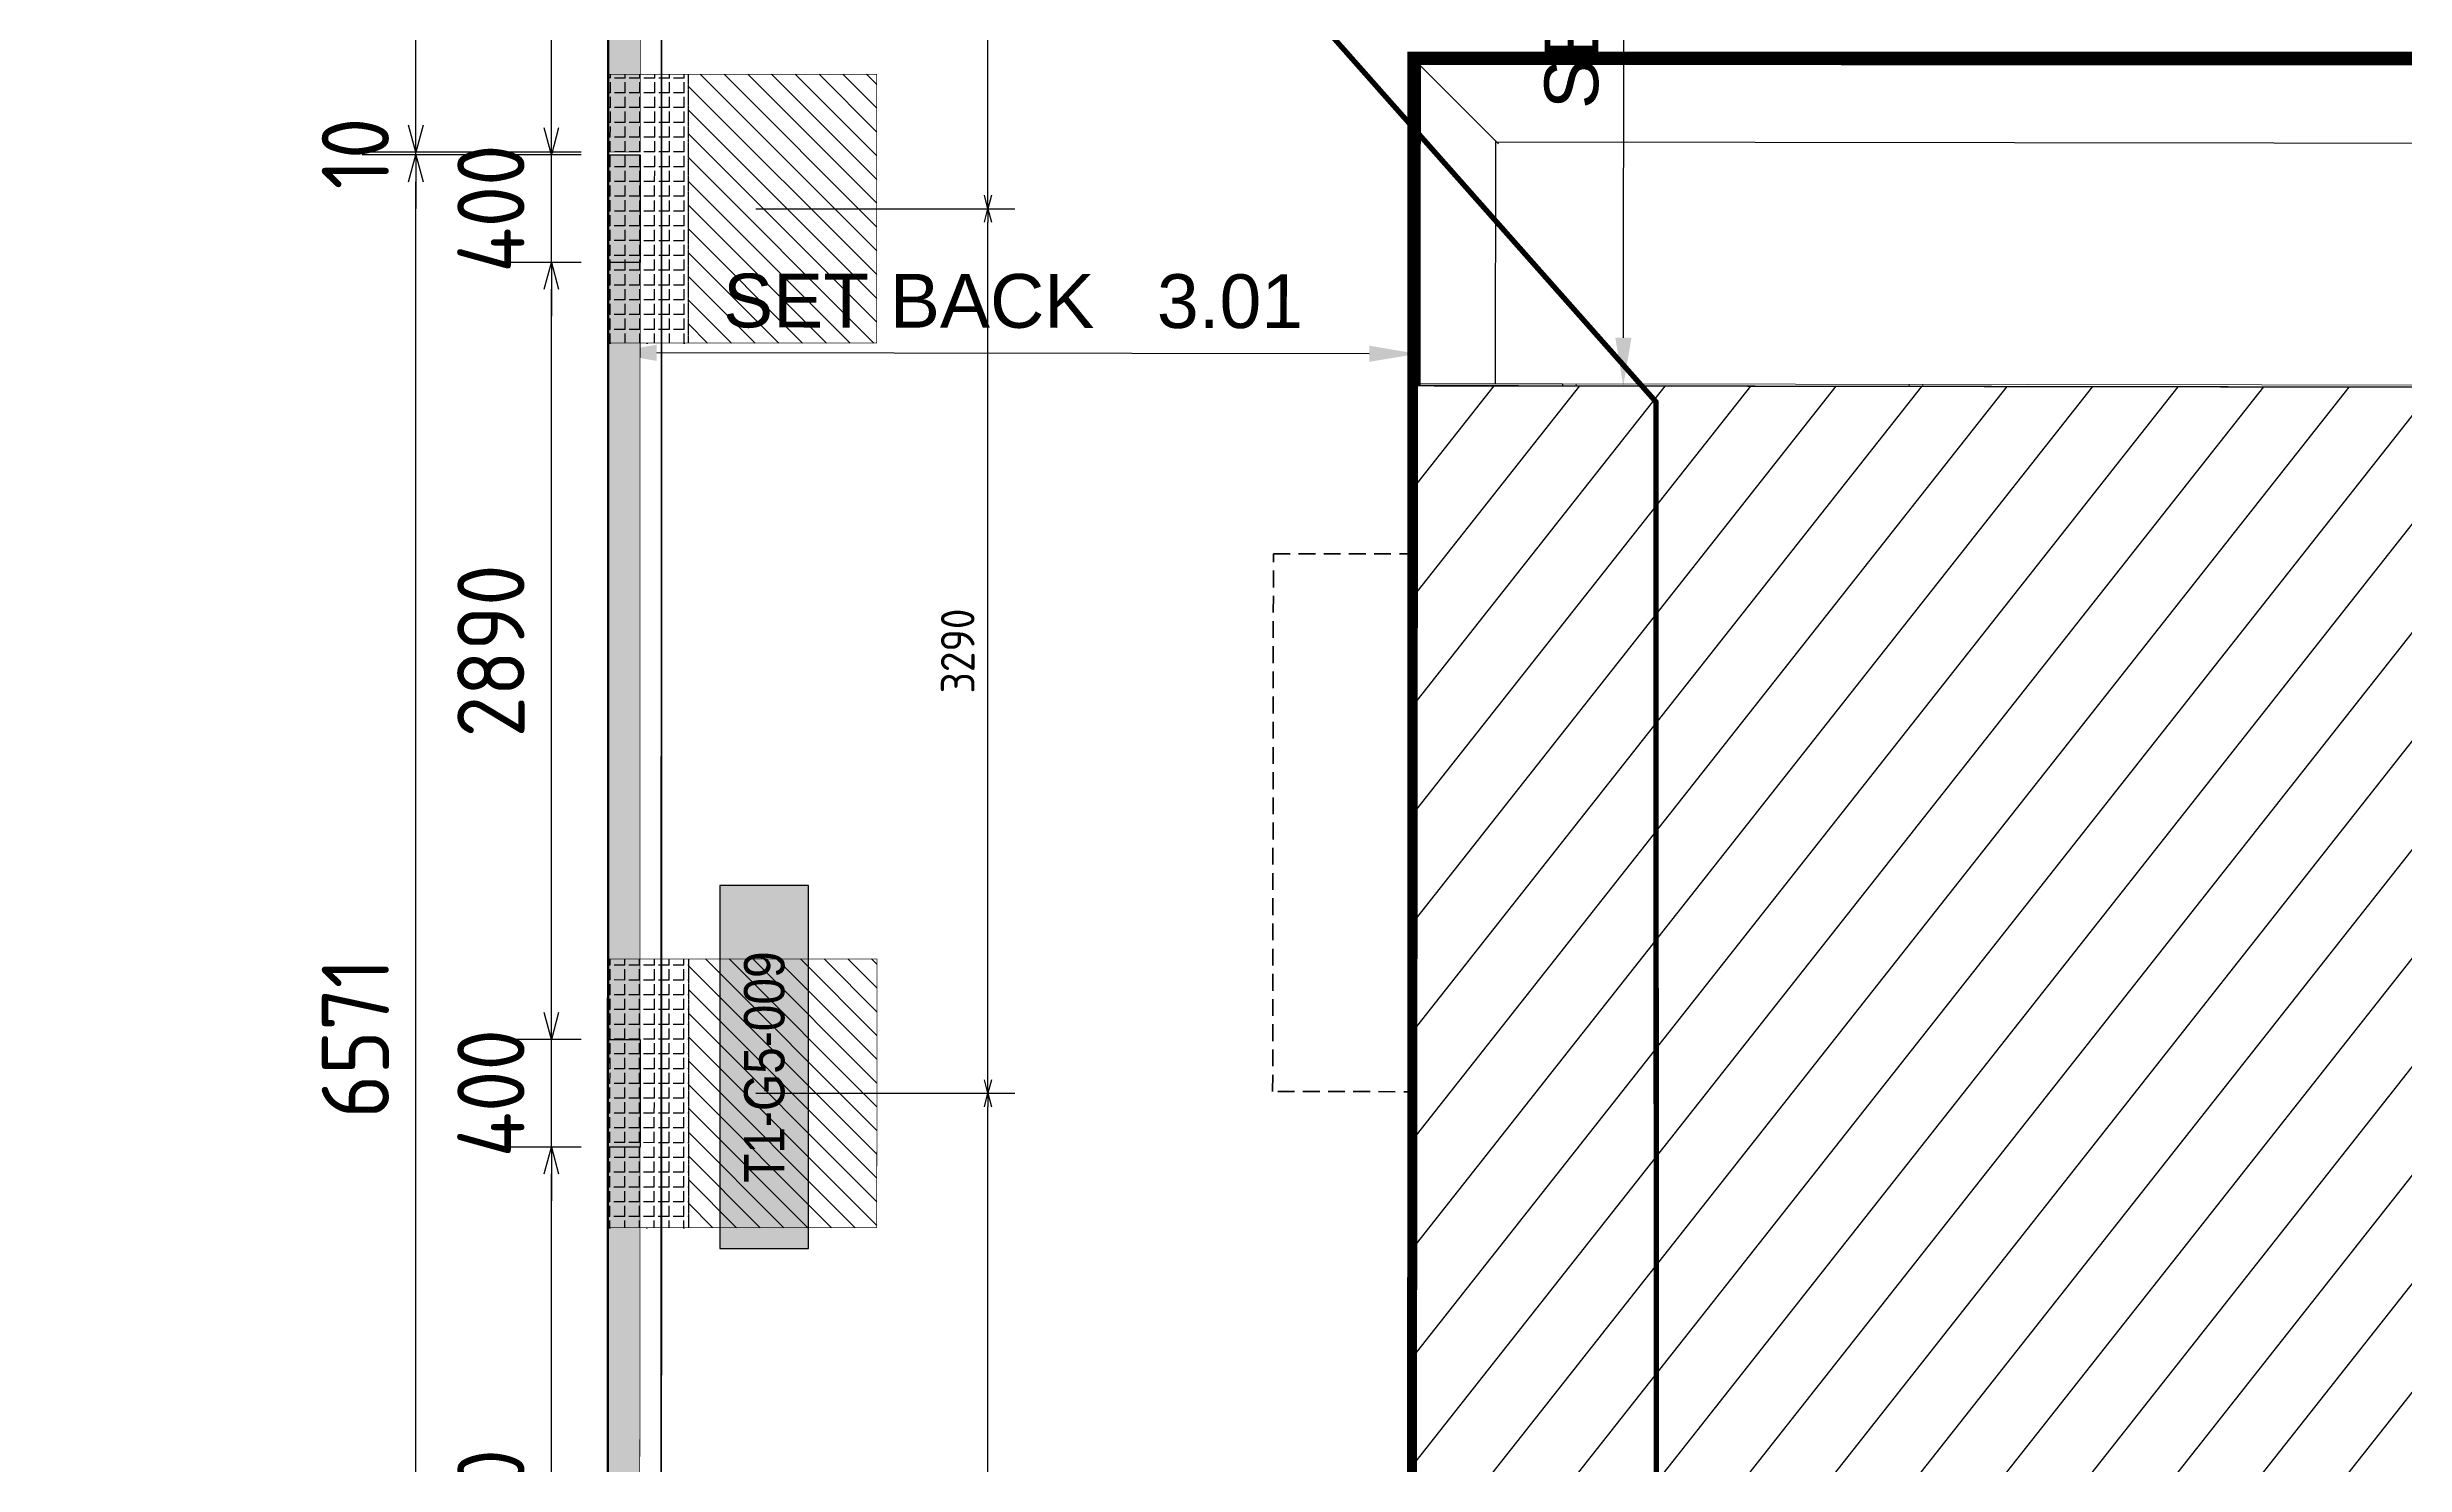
# Model space of a CAD drawing. Header units: centimetres. Extents: x -6122352 to 4157695, y -1694241 to 1947892.
# Drawn here: x 39366 to 48139, y -182988 to -177715 of the extents above; entities that cross this region are included whole.
import ezdxf
from ezdxf.enums import TextEntityAlignment as Align
from ezdxf.xclip import XClip

# ---------------------------------------------------------------- set-up
doc = ezdxf.new("R2010")
doc.units = ezdxf.units.CM
doc.header["$MEASUREMENT"] = 0
doc.header["$XCLIPFRAME"] = 2
doc.header["$PDMODE"] = 66
doc.header["$PDSIZE"] = 100
doc.linetypes.add('DASHED2', pattern=[0.375, 0.25, -0.125])
doc.linetypes.add('XR-AR-END-SETTING OUT PLAN$0$23261-XR-AR-SI-GF$0$HIDDEN', pattern=[0.375, 0.25, -0.125])
for name, color, linetype in [('23585-XR-AR-BOUNDARY WALLS AND SETBACKS$0$setback', 7, 'XR-AR-END-SETTING OUT PLAN$0$23261-XR-AR-SI-GF$0$HIDDEN'), ('@MI-MEP', 7, 'Continuous'), ('@MI-REF LAYER', 7, 'Continuous'), ('@MI-TYPE-01', 30, 'Continuous'), ('@MI-TYPE-02', 6, 'Continuous'), ('A-GLASS HATCH', 7, 'Continuous'), ('B_TH', 7, 'Continuous'), ('PANEL-TAGS', 7, 'Continuous'), ('XR-AR-END-SETTING OUT PLAN$0$23585-XR-AR-END-GROUND FLOOR$0$A-Flor-Strs', 1, 'Continuous')]:
    doc.layers.add(name, color=color, linetype=linetype)
doc.layers.add('23585-XR-AR-DAMAC PLOT LIMITS$0$1-End units', color=7, linetype='Continuous', lineweight=5, true_color=0xf8991e)
doc.layers.add('23585-XR-AR-DAMAC PLOT LIMITS$0$1-Open Space', color=7, linetype='Continuous', lineweight=5, true_color=0x90cf5a)
for name, color, linetype, lineweight in [('@ Foundations', 4, 'DASHED2', 50), ('A-ANNO-TEXT', 3, 'Continuous', 25), ('XR-AR-END-SETTING OUT PLAN$0$23585-XR-AR-END-GROUND FLOOR$0$A-GLAZ-SILL', 8, 'Continuous', 5), ('XR-AR-END-SETTING OUT PLAN$0$23585-XR-AR-END-GROUND FLOOR$0$A-GLAZ-WNDO', 232, 'Continuous', 9), ('XR-AR-END-SETTING OUT PLAN$0$23585-XR-AR-END-GROUND FLOOR$0$A-WALL', 7, 'Continuous', 30), ('XR-AR-END-SETTING OUT PLAN$0$23585-XR-AR-END-GROUND FLOOR$0$S-COLS', 51, 'Continuous', 40), ('XR-AR-END-SETTING OUT PLAN$0$23585-XR-AR-END-GROUND FLOOR$0$S-COLS-PATT', 8, 'Continuous', 5)]:
    doc.layers.add(name, color=color, linetype=linetype, lineweight=lineweight)
doc.styles.add('PANELTAG_STYLE', font='arial.ttf')
doc.styles.add('Schueco-BEMSTIL', font='isocpeur.ttf', dxfattribs={"width": 0.9})
doc.styles.get("Standard").update_dxf_attribs({"font": 'arial.ttf'})
doc.dimstyles.new('MI- JWC-TXT-2.5 MM', dxfattribs={"dimscale": 1.5, "dimtxt": 2.5, "dimasz": 1, "dimexe": 2, "dimexo": 1, "dimgap": 1, "dimtad": 1, "dimdec": 0, "dimdsep": 46, "dimtxsty": 'Schueco-BEMSTIL', "dimblk": 'OPEN30', "dimcen": 0, "dimdle": 2, "dimclrd": 140, "dimclre": 8, "dimclrt": 40, "dimadec": 0, "dimazin": 2, "dimtfac": 1, "dimtdec": 0, "dimtix": 1, "dimtmove": 2, "dimatfit": 3, "dimldrblk": 'OPEN', "dimfxl": 2, "dimlwd": -1, "dimlwe": -1, "dimarcsym": 0})
doc.dimstyles.get("Standard").update_dxf_attribs({"dimtxt": 5, "dimasz": 0.5, "dimexe": 0.18, "dimexo": 0.0625, "dimgap": 0.09, "dimtad": 0, "dimtih": 1, "dimtoh": 1, "dimdec": 0, "dimzin": 0, "dimdsep": 46, "dimtxsty": 'Standard', "dimcen": 0.09, "dimadec": 0, "dimazin": 0, "dimtfac": 1, "dimtdec": 0, "dimtofl": 0, "dimtmove": 0, "dimatfit": 3, "dimfxl": 1, "dimtolj": 1, "dimtzin": 0, "dimarcsym": 0})

# ---------------------------------------------------------------- blocks, each defined once
blk = doc.blocks.new('23585-XR-AR-BOUNDARY WALLS AND SETBACKS')
at = {"layer": '23585-XR-AR-BOUNDARY WALLS AND SETBACKS$0$setback', "ltscale": 40, "const_width": 0.05}
blk.add_lwpolyline([(496575.5293, 2768805.4338, 0.020985), (496571.6135, 2768800.4393, 0.020001), (496568.2822, 2768795.3879), (496552.8072, 2768809.568), (496552.91, 2768809.6802), (496556.9634, 2768814.104), (496561.1181, 2768818.6385)], format="xyb", close=True, dxfattribs=at)
at = {"layer": '@MI-TYPE-01'}
blk.add_line((496567.9855, 2768791.862), (496548.7775, 2768809.4628), dxfattribs=at)
blk.add_lwpolyline([(496522.7663, 2768816.7485), (496540.535, 2768800.4673), (496546.7172, 2768807.2143), (496548.6424, 2768809.3153), (496567.8869, 2768791.6811, -0.000695), (496567.9855, 2768791.862)], format="xyb", dxfattribs=at)
blk = doc.blocks.new('A$C9d9485f6')
at = {"layer": 'A-ANNO-TEXT', "rotation": 312.4881850805905}
blk.add_blockref('23585-XR-AR-BOUNDARY WALLS AND SETBACKS', (-2377088.5348, -1504219.2521), dxfattribs=at)
blk = doc.blocks.new('23585-XR-AR-DAMAC PLOT LIMITS')
at = {"layer": '23585-XR-AR-DAMAC PLOT LIMITS$0$1-End units', "color": 251, "true_color": 0x636466}
blk.add_lwpolyline([(496572.8317, 2768799.5641, 0.031399), (496567.8869, 2768791.6811), (496548.5687, 2768809.3829), (496550.6981, 2768811.7069), (496554.7515, 2768816.1307)], format="xyb", close=True, dxfattribs=at)
at = {"layer": '23585-XR-AR-DAMAC PLOT LIMITS$0$1-Open Space', "color": 251, "true_color": 0x636466}
blk.add_lwpolyline([(496546.6435, 2768807.2819), (496548.5687, 2768809.3829), (496567.8869, 2768791.6811), (496567.4747, 2768790.9189), (496561.8047, 2768789.0107, 0.008585), (496545.5431, 2768796.2463), (496542.7337, 2768797.4295, 0.002468), (496538.0041, 2768799.3807, 0.002036), (496526.7415, 2768803.9017), (496528.9801, 2768809.5705), (496523.3059, 2768811.8093), (496521.0673, 2768806.1393), (496521.0575, 2768806.1431), (496519.4407, 2768813.1193), (496522.7663, 2768816.7485), (496540.4613, 2768800.5349)], format="xyb", close=True, dxfattribs=at)
blk = doc.blocks.new('A$Cf093b529')
at = {"layer": 'A-ANNO-TEXT'}
blk.add_blockref('23585-XR-AR-DAMAC PLOT LIMITS', (-495391.9901, -2768603.4419), dxfattribs=at)
blk = doc.blocks.new('A$Ca0a19fb5')
at = {"color": 1, "true_color": 0xeb0000, "const_width": 0.008}
blk.add_lwpolyline([(18.3021, 0.0228), (18.3316, -23.9774), (17.9681, -23.9778, 0.029706), (9.1822, -24.511, 0.031399), (0.0316, -26.202), (0, 0), (3.152, 0.0039), (9.152, 0.0113)], format="xyb", close=True, dxfattribs=at)
blk = doc.blocks.new('XR-AR-END-SETTING OUT PLAN$0$23585-XR-AR-END-GROUND FLOOR$0$A$C75a8815d')
at = {"layer": 'XR-AR-END-SETTING OUT PLAN$0$23585-XR-AR-END-GROUND FLOOR$0$S-COLS', "color": 252, "lineweight": 30}
blk.add_lwpolyline([(0, 13139.9), (0, 12139.9), (250, 12139.9), (250, 13139.9)], close=True, dxfattribs=at)
blk = doc.blocks.new('XR-AR-END-SETTING OUT PLAN')
at = {"layer": 'XR-AR-END-SETTING OUT PLAN$0$23585-XR-AR-END-GROUND FLOOR$0$A-Flor-Strs', "color": 8}
for points in [[(3000.1, 19773.3), (3000.1, 20973.3), (9090, 20973.2)], [(3300.1, 19773.3), (3300.1, 20673.3), (9090, 20673.3)]]:
    blk.add_lwpolyline(points, dxfattribs=at)
at = {"layer": 'XR-AR-END-SETTING OUT PLAN$0$23585-XR-AR-END-GROUND FLOOR$0$A-GLAZ-SILL', "color": 252}
blk.add_line((3550.1, 19523.4), (8750.1, 19523.4), dxfattribs=at)
at = {"layer": 'XR-AR-END-SETTING OUT PLAN$0$23585-XR-AR-END-GROUND FLOOR$0$A-GLAZ-SILL', "color": 8}
blk.add_line((3250.3, 17540.3), (3250.1, 14850), dxfattribs=at)
at = {"layer": 'XR-AR-END-SETTING OUT PLAN$0$23585-XR-AR-END-GROUND FLOOR$0$A-GLAZ-WNDO', "color": 252}
for p, q in [((6150.1, 19773.4), (3550.1, 19773.4)), ((3550.1, 19773.4), (3550.1, 19523.4)), ((3600.1, 19623.4), (3600.1, 19773.4)), ((4840.1, 19773.4), (4840.1, 19623.4)), ((4890.1, 19623.4), (4890.1, 19773.4)), ((6150.1, 19773.4), (8750.1, 19773.4)), ((3550.1, 19623.4), (6150.1, 19623.4)), ((8750.1, 19623.4), (6150.1, 19623.4))]:
    blk.add_line(p, q, dxfattribs=at)
at = {"layer": 'XR-AR-END-SETTING OUT PLAN$0$23585-XR-AR-END-GROUND FLOOR$0$A-GLAZ-WNDO', "color": 8}
for p, q in [((3000.3, 17540.3), (3000.1, 14850)), ((3000.3, 17540.3), (3250.3, 17540.3)), ((3000.3, 17490.3), (3150.3, 17490.3)), ((3150.1, 14850), (3150.3, 17540.3)), ((3150.1, 16727.2), (3000.1, 16727.2)), ((3150.1, 16677.2), (3000.1, 16677.2)), ((3150.1, 15777.2), (3000.1, 15777.2))]:
    blk.add_line(p, q, dxfattribs=at)
at = {"layer": 'XR-AR-END-SETTING OUT PLAN$0$23585-XR-AR-END-GROUND FLOOR$0$A-GLAZ-WNDO', "color": 252}
blk.add_lwpolyline([(4840.1, 19723.4), (3600.1, 19723.4)], dxfattribs=at)
for points in [[(4780.1, 19563.4), (4860.1, 19563.4), (4860.1, 19613.4), (4780.1, 19613.4)], [(6070.1, 19563.4), (4860.1, 19563.4), (4860.1, 19613.4), (6070.1, 19613.4)], [(6150.1, 19563.4), (6070.1, 19563.4), (6070.1, 19613.4), (6150.1, 19613.4)], [(6150.1, 19563.4), (6230.1, 19563.4), (6230.1, 19613.4), (6150.1, 19613.4)], [(6230.1, 19563.4), (7440.1, 19563.4), (7440.1, 19613.4), (6230.1, 19613.4)]]:
    blk.add_lwpolyline(points, close=True, dxfattribs=at)
at = {"layer": 'XR-AR-END-SETTING OUT PLAN$0$23585-XR-AR-END-GROUND FLOOR$0$A-GLAZ-WNDO', "color": 8}
for points in [[(3050.3, 17490.3), (3050.1, 16727.2)], [(3050.1, 16677.2), (3050.1, 15777.2)]]:
    blk.add_lwpolyline(points, dxfattribs=at)
at = {"layer": 'XR-AR-END-SETTING OUT PLAN$0$23585-XR-AR-END-GROUND FLOOR$0$A-WALL', "color": 8}
blk.add_lwpolyline([(3550.1, 19773.3), (3550.1, 19523.3), (3250.1, 19523.3), (3250.3, 17540.3), (3000.3, 17540.3), (3000.1, 19773.3)], close=True, dxfattribs=at)
at = {"layer": 'XR-AR-END-SETTING OUT PLAN$0$23585-XR-AR-END-GROUND FLOOR$0$S-COLS-PATT', "color": 8}
blk.add_blockref('XR-AR-END-SETTING OUT PLAN$0$23585-XR-AR-END-GROUND FLOOR$0$A$C75a8815d', (3000.1, 5500), dxfattribs=at)
blk = doc.blocks.new('END UNIT')
at = {"xscale": 0.001, "yscale": 0.001, "zscale": 0.001}
blk.add_blockref('XR-AR-END-SETTING OUT PLAN', (-9.1502, 0), dxfattribs=at)
blk = doc.blocks.new('TH')
blk.add_blockref('END UNIT', (499491.2348, 2769954.4035))
blk = doc.blocks.new('23585-XR-AR-MALDIVE-3$0$TH')
at = {"layer": 'B_TH', "xscale": 1.000038466017846, "yscale": 1.000038466017846, "zscale": 1.000038466017846}
blk.add_blockref('TH', (-19.213, -106.5491), dxfattribs=at)
at = {"layer": '@ Foundations', "linetype": 'DASHED2', "ltscale": 0.25}
blk.add_lwpolyline([(499485.8599, 2769971.544), (499484.5599, 2769971.544), (499484.5599, 2769973.544), (499485.8599, 2769973.544)], close=True, dxfattribs=at)
blk = doc.blocks.new('*D522')
at = {"color": 0, "lineweight": -2, "transparency": 16777216}
for p, q in [((494326.6826, 2767882.7431), (494326.6826, 2767883.4078)), ((494329.6935, 2767882.7462), (494329.6935, 2767883.4078)), ((494329.5135, 2767883.2278), (494326.8626, 2767883.2278))]:
    blk.add_line(p, q, dxfattribs=at)
at = {"color": 0, "transparency": 16777216}
for points in [[(494326.8626, 2767883.2578), (494326.8626, 2767883.1978), (494326.6826, 2767883.2278)], [(494329.5135, 2767883.2578), (494329.5135, 2767883.1978), (494329.6935, 2767883.2278)]]:
    blk.add_solid(points, dxfattribs=at)
at = {"layer": 'Defpoints', "color": 0, "transparency": 16777216}
for p in [(494326.6826, 2767883.2278), (494326.6826, 2767882.6806), (494329.6935, 2767882.6837, 0)]:
    blk.add_point(p, dxfattribs=at)
at = {"color": 0, "transparency": 16777216, "insert": (494328.1881, 2767883.4213), "char_height": 0.2, "attachment_point": 5}
blk.add_mtext('\\A1;SET BACK   3.01', dxfattribs=at)
blk = doc.blocks.new('*D523')
at = {"color": 0, "lineweight": -2, "transparency": 16777216}
for p, q in [((494329.906, 2767887.3277), (494330.6392, 2767887.3277)), ((494330.4592, 2767883.2886), (494330.4592, 2767887.1477)), ((494329.756, 2767883.1086), (494330.6392, 2767883.1086))]:
    blk.add_line(p, q, dxfattribs=at)
at = {"color": 0, "transparency": 16777216}
for points in [[(494330.4292, 2767887.1477), (494330.4892, 2767887.1477), (494330.4592, 2767887.3277)], [(494330.4292, 2767883.2886), (494330.4892, 2767883.2886), (494330.4592, 2767883.1086)]]:
    blk.add_solid(points, dxfattribs=at)
at = {"layer": 'Defpoints', "color": 0, "transparency": 16777216}
for p in [(494329.8435, 2767887.3277), (494330.4592, 2767887.3277), (494329.6935, 2767883.1086)]:
    blk.add_point(p, dxfattribs=at)
at = {"color": 0, "transparency": 16777216, "insert": (494330.2658, 2767885.2182), "char_height": 0.2, "attachment_point": 5, "rotation": 90}
blk.add_mtext('\\A1;SET BACK   4.22', dxfattribs=at)
blk = doc.blocks.new('RCC COPING')
at = {"layer": '@MI-TYPE-01', "transparency": 33554679}
h = blk.add_hatch(color=8, dxfattribs=at)
h.dxf.hatch_style = 1
h.paths.add_polyline_path([(60, 200), (-60, 200), (-60, -200), (60, -200)])
at = {"layer": '@MI-TYPE-01', "color": 30}
blk.add_lwpolyline([(-60, 200), (60, 200), (60, -200), (-60, -200)], close=True, dxfattribs=at)
blk = doc.blocks.new('T1-FOOTING')
at = {"transparency": 33554679}
h = blk.add_hatch(dxfattribs=at)
h.set_pattern_fill('ANGLE', color=256, scale=500)
h.set_pattern_definition([(0, (0, 0), (0, 137.5), [100, -37.5]), (90, (0, 0), (-137.5, 8e-15), [100, -37.5])])
h.paths.add_polyline_path([(-500, -300), (500, -300), (500, 0), (-500, 0)])
h.paths.add_polyline_path([(-499.75, -299.75), (499.75, -299.75), (499.75, -0.25), (-499.75, -0.25)], flags=16)
h = blk.add_hatch(dxfattribs=at)
h.set_pattern_fill('ANGLE', color=8, scale=200)
h.set_pattern_definition([(0, (0, 0), (0, 55), [40, -15]), (90, (0, 0), (-55, 3e-15), [40, -15])])
h.paths.add_polyline_path([(500, -300), (500, 0), (-500, 0), (-500, -300)])
h = blk.add_hatch(dxfattribs=at)
h.set_pattern_fill('ANSI31', color=8, scale=500)
h.paths.add_polyline_path([(500, -1000), (500, -300), (-500, -300), (-500, -1000)])
at = {"layer": '@MI-TYPE-01', "color": 240, "linetype": 'DASHED2', "true_color": 0xed1f24}
blk.add_line((-500, -300), (500, -300), dxfattribs=at)
at = {"layer": '@MI-TYPE-01', "color": 240, "true_color": 0xed1f24, "const_width": 2.5}
blk.add_lwpolyline([(-500, 0), (500, 0), (500, -1000), (-500, -1000)], close=True, dxfattribs=at)
blk = doc.blocks.new('_Open30')
at = {"color": 0, "linetype": 'ByBlock', "lineweight": -2}
for p, q in [((-1, 0.268), (0, 0)), ((0, 0), (-1, -0.268)), ((0, 0), (-1, 0))]:
    blk.add_line(p, q, dxfattribs=at)
blk = doc.blocks.new('*D3579')
at = {"layer": '@MI-TYPE-02', "color": 8, "transparency": 16777216}
for p, q in [((41354, -178115.5), (40538.2, -178115.5)), ((41351.1, -184686.4), (40538.2, -184686.4))]:
    blk.add_line(p, q, dxfattribs=at)
at = {"layer": '@MI-TYPE-02', "color": 140, "transparency": 16777216}
blk.add_line((40738.2, -184586.4), (40738.2, -178215.5), dxfattribs=at)
at = {"layer": 'Defpoints', "color": 0, "transparency": 16777216}
for p in [(40738.2, -178115.5), (41454, -178115.5), (41451.1, -184686.4)]:
    blk.add_point(p, dxfattribs=at)
at = {"layer": '@MI-TYPE-02', "color": 140, "transparency": 16777216, "xscale": 100, "yscale": 100, "zscale": 100}
for p, rotation in [((40738.2, -178115.5), 90), ((40738.2, -184686.4), 270)]:
    blk.add_blockref('_Open30', p, dxfattribs=dict(at, rotation=rotation))
at = {"layer": '@MI-TYPE-02', "color": 40, "transparency": 16777216, "insert": (40513.2, -181401), "char_height": 250, "attachment_point": 5, "rotation": 90, "style": 'Schueco-BEMSTIL'}
blk.add_mtext('6571', dxfattribs=at)
blk = doc.blocks.new('_Open')
at = {"color": 0, "linetype": 'ByBlock', "lineweight": -2}
for p, q in [((-1, 0.2), (0, 0)), ((-1, -0.2), (0, 0)), ((0, 0), (-1, 0))]:
    blk.add_line(p, q, dxfattribs=at)
blk = doc.blocks.new('*D3580')
at = {"layer": '@MI-TYPE-02', "color": 140, "transparency": 16777216}
for p, q in [((40738.2, -178005.5), (40738.2, -177905.5)), ((40738.2, -178115.5), (40738.2, -178105.5)), ((40738.2, -178215.5), (40738.2, -178315.5))]:
    blk.add_line(p, q, dxfattribs=at)
at = {"layer": '@MI-TYPE-02', "color": 8, "transparency": 16777216}
for p, q in [((41353.1, -178105.5), (40538.2, -178105.5)), ((41354, -178115.5), (40538.2, -178115.5))]:
    blk.add_line(p, q, dxfattribs=at)
at = {"layer": 'Defpoints', "color": 0, "transparency": 16777216}
for p in [(40738.2, -178105.5), (41453.1, -178105.5), (41454, -178115.5)]:
    blk.add_point(p, dxfattribs=at)
at = {"layer": '@MI-TYPE-02', "color": 140, "transparency": 16777216, "xscale": 100, "yscale": 100, "zscale": 100}
for p, rotation in [((40738.2, -178105.5), 270), ((40738.2, -178115.5), 90)]:
    blk.add_blockref('_Open30', p, dxfattribs=dict(at, rotation=rotation))
at = {"layer": '@MI-TYPE-02', "color": 40, "transparency": 16777216, "insert": (40513.2, -178110.5), "char_height": 250, "attachment_point": 5, "rotation": 90, "style": 'Schueco-BEMSTIL'}
blk.add_mtext('10', dxfattribs=at)
blk = doc.blocks.new('*D3581')
at = {"layer": '@MI-TYPE-02', "color": 8, "transparency": 16777216}
for p, q in [((41353.2, -174825), (40538.2, -174825)), ((41353.1, -178105.5), (40538.2, -178105.5))]:
    blk.add_line(p, q, dxfattribs=at)
at = {"layer": '@MI-TYPE-02', "color": 140, "transparency": 16777216}
blk.add_line((40738.2, -178005.5), (40738.2, -174925), dxfattribs=at)
at = {"layer": 'Defpoints', "color": 0, "transparency": 16777216}
for p in [(40738.2, -174825), (41453.2, -174825), (41453.1, -178105.5)]:
    blk.add_point(p, dxfattribs=at)
at = {"layer": '@MI-TYPE-02', "color": 140, "transparency": 16777216, "xscale": 100, "yscale": 100, "zscale": 100}
for p, rotation in [((40738.2, -174825), 90), ((40738.2, -178105.5), 270)]:
    blk.add_blockref('_Open30', p, dxfattribs=dict(at, rotation=rotation))
at = {"layer": '@MI-TYPE-02', "color": 40, "transparency": 16777216, "insert": (40513.2, -176465.2), "char_height": 250, "attachment_point": 5, "rotation": 90, "style": 'Schueco-BEMSTIL'}
blk.add_mtext('3280', dxfattribs=at)
blk = doc.blocks.new('*D3589')
at = {"layer": '@MI-TYPE-02', "color": 8, "transparency": 16777216}
for p, q in [((41353.5, -181806), (41042.6, -181806)), ((41353, -184696.5), (41042.6, -184696.5))]:
    blk.add_line(p, q, dxfattribs=at)
at = {"layer": '@MI-TYPE-02', "color": 140, "transparency": 16777216}
blk.add_line((41242.6, -184596.5), (41242.6, -181906), dxfattribs=at)
at = {"layer": 'Defpoints', "color": 0, "transparency": 16777216}
for p in [(41242.6, -181806), (41453.5, -181806), (41453, -184696.5)]:
    blk.add_point(p, dxfattribs=at)
at = {"layer": '@MI-TYPE-02', "color": 140, "transparency": 16777216, "xscale": 100, "yscale": 100, "zscale": 100}
for p, rotation in [((41242.6, -181806), 90), ((41242.6, -184696.5), 270)]:
    blk.add_blockref('_Open30', p, dxfattribs=dict(at, rotation=rotation))
at = {"layer": '@MI-TYPE-02', "color": 40, "transparency": 16777216, "insert": (41017.6, -183251.2), "char_height": 250, "attachment_point": 5, "rotation": 90, "style": 'Schueco-BEMSTIL'}
blk.add_mtext('2890', dxfattribs=at)
blk = doc.blocks.new('*D3590')
at = {"layer": '@MI-TYPE-02', "color": 140, "transparency": 16777216}
for p, q in [((41242.6, -181306), (41242.6, -181206)), ((41242.6, -181806), (41242.6, -181406)), ((41242.6, -181906), (41242.6, -182006))]:
    blk.add_line(p, q, dxfattribs=at)
at = {"layer": '@MI-TYPE-02', "color": 8, "transparency": 16777216}
for p, q in [((41353.7, -181406), (41042.6, -181406)), ((41353.5, -181806), (41042.6, -181806))]:
    blk.add_line(p, q, dxfattribs=at)
at = {"layer": 'Defpoints', "color": 0, "transparency": 16777216}
for p in [(41242.6, -181406), (41453.7, -181406), (41453.5, -181806)]:
    blk.add_point(p, dxfattribs=at)
at = {"layer": '@MI-TYPE-02', "color": 140, "transparency": 16777216, "xscale": 100, "yscale": 100, "zscale": 100}
for p, rotation in [((41242.6, -181406), 270), ((41242.6, -181806), 90)]:
    blk.add_blockref('_Open30', p, dxfattribs=dict(at, rotation=rotation))
at = {"layer": '@MI-TYPE-02', "color": 40, "transparency": 16777216, "insert": (41017.6, -181606), "char_height": 250, "attachment_point": 5, "rotation": 90, "style": 'Schueco-BEMSTIL'}
blk.add_mtext('400', dxfattribs=at)
blk = doc.blocks.new('*D3591')
at = {"layer": '@MI-TYPE-02', "color": 8, "transparency": 16777216}
for p, q in [((41353.9, -178515.5), (41042.6, -178515.5)), ((41353.7, -181406), (41042.6, -181406))]:
    blk.add_line(p, q, dxfattribs=at)
at = {"layer": '@MI-TYPE-02', "color": 140, "transparency": 16777216}
blk.add_line((41242.6, -181306), (41242.6, -178615.5), dxfattribs=at)
at = {"layer": 'Defpoints', "color": 0, "transparency": 16777216}
for p in [(41242.6, -178515.5), (41453.9, -178515.5), (41453.7, -181406)]:
    blk.add_point(p, dxfattribs=at)
at = {"layer": '@MI-TYPE-02', "color": 140, "transparency": 16777216, "xscale": 100, "yscale": 100, "zscale": 100}
for p, rotation in [((41242.6, -178515.5), 90), ((41242.6, -181406), 270)]:
    blk.add_blockref('_Open30', p, dxfattribs=dict(at, rotation=rotation))
at = {"layer": '@MI-TYPE-02', "color": 40, "transparency": 16777216, "insert": (41017.6, -179960.7), "char_height": 250, "attachment_point": 5, "rotation": 90, "style": 'Schueco-BEMSTIL'}
blk.add_mtext('2890', dxfattribs=at)
blk = doc.blocks.new('*D3592')
at = {"layer": '@MI-TYPE-02', "color": 140, "transparency": 16777216}
for p, q in [((41242.6, -178015.5), (41242.6, -177915.5)), ((41242.6, -178515.5), (41242.6, -178115.5)), ((41242.6, -178615.5), (41242.6, -178715.5))]:
    blk.add_line(p, q, dxfattribs=at)
at = {"layer": '@MI-TYPE-02', "color": 8, "transparency": 16777216}
for p, q in [((41353.1, -178115.5), (41042.6, -178115.5)), ((41353.9, -178515.5), (41042.6, -178515.5))]:
    blk.add_line(p, q, dxfattribs=at)
at = {"layer": 'Defpoints', "color": 0, "transparency": 16777216}
for p in [(41242.6, -178115.5), (41453.1, -178115.5), (41453.9, -178515.5)]:
    blk.add_point(p, dxfattribs=at)
at = {"layer": '@MI-TYPE-02', "color": 140, "transparency": 16777216, "xscale": 100, "yscale": 100, "zscale": 100}
for p, rotation in [((41242.6, -178115.5), 270), ((41242.6, -178515.5), 90)]:
    blk.add_blockref('_Open30', p, dxfattribs=dict(at, rotation=rotation))
at = {"layer": '@MI-TYPE-02', "color": 40, "transparency": 16777216, "insert": (41017.6, -178315.5), "char_height": 250, "attachment_point": 5, "rotation": 90, "style": 'Schueco-BEMSTIL'}
blk.add_mtext('400', dxfattribs=at)
blk = doc.blocks.new('*D3593')
at = {"layer": '@MI-TYPE-02', "color": 8, "transparency": 16777216}
for p, q in [((41362, -174825), (41042.6, -174825)), ((41353.1, -178115.5), (41042.6, -178115.5))]:
    blk.add_line(p, q, dxfattribs=at)
at = {"layer": '@MI-TYPE-02', "color": 140, "transparency": 16777216}
blk.add_line((41242.6, -178015.5), (41242.6, -174925), dxfattribs=at)
at = {"layer": 'Defpoints', "color": 0, "transparency": 16777216}
for p in [(41242.6, -174825), (41462, -174825), (41453.1, -178115.5)]:
    blk.add_point(p, dxfattribs=at)
at = {"layer": '@MI-TYPE-02', "color": 140, "transparency": 16777216, "xscale": 100, "yscale": 100, "zscale": 100}
for p, rotation in [((41242.6, -174825), 90), ((41242.6, -178115.5), 270)]:
    blk.add_blockref('_Open30', p, dxfattribs=dict(at, rotation=rotation))
at = {"layer": '@MI-TYPE-02', "color": 40, "transparency": 16777216, "insert": (41017.6, -176470.2), "char_height": 250, "attachment_point": 5, "rotation": 90, "style": 'Schueco-BEMSTIL'}
blk.add_mtext('3290', dxfattribs=at)
blk = doc.blocks.new('*D3646')
at = {"layer": '@MI-TYPE-01', "color": 8, "transparency": 16777216}
for p, q in [((42003.6, -181606.1), (42967, -181606.1)), ((42003.5, -184896.6), (42967, -184896.6))]:
    blk.add_line(p, q, dxfattribs=at)
at = {"layer": '@MI-TYPE-01', "color": 140, "transparency": 16777216}
blk.add_line((42867, -184846.6), (42867, -181656.1), dxfattribs=at)
at = {"layer": 'Defpoints', "color": 0, "transparency": 16777216}
for p in [(41953.6, -181606.1), (42867, -181606.1), (41953.5, -184896.6)]:
    blk.add_point(p, dxfattribs=at)
at = {"layer": '@MI-TYPE-01', "color": 140, "transparency": 16777216, "xscale": 50, "yscale": 50, "zscale": 50}
for p, rotation in [((42867, -181606.1), 90), ((42867, -184896.6), 270)]:
    blk.add_blockref('_Open30', p, dxfattribs=dict(at, rotation=rotation))
at = {"layer": '@MI-TYPE-01', "color": 40, "transparency": 16777216, "insert": (42754.5, -183251.4), "char_height": 125, "attachment_point": 5, "rotation": 90, "style": 'Schueco-BEMSTIL'}
blk.add_mtext('3290', dxfattribs=at)
blk = doc.blocks.new('*D3647')
at = {"layer": '@MI-TYPE-01', "color": 8, "transparency": 16777216}
for p, q in [((42003.1, -178315.7), (42967, -178315.7)), ((42003.6, -181606.1), (42967, -181606.1))]:
    blk.add_line(p, q, dxfattribs=at)
at = {"layer": '@MI-TYPE-01', "color": 140, "transparency": 16777216}
blk.add_line((42867, -181556.1), (42867, -178365.7), dxfattribs=at)
at = {"layer": 'Defpoints', "color": 0, "transparency": 16777216}
for p in [(41953.1, -178315.7), (42867, -178315.7), (41953.6, -181606.1)]:
    blk.add_point(p, dxfattribs=at)
at = {"layer": '@MI-TYPE-01', "color": 140, "transparency": 16777216, "xscale": 50, "yscale": 50, "zscale": 50}
for p, rotation in [((42867, -178315.7), 90), ((42867, -181606.1), 270)]:
    blk.add_blockref('_Open30', p, dxfattribs=dict(at, rotation=rotation))
at = {"layer": '@MI-TYPE-01', "color": 40, "transparency": 16777216, "insert": (42754.5, -179960.9), "char_height": 125, "attachment_point": 5, "rotation": 90, "style": 'Schueco-BEMSTIL'}
blk.add_mtext('3290', dxfattribs=at)
blk = doc.blocks.new('*D3648')
at = {"layer": '@MI-TYPE-01', "color": 8, "transparency": 16777216}
for p, q in [((42003.2, -175025.2), (42967, -175025.2)), ((42003.1, -178315.7), (42967, -178315.7))]:
    blk.add_line(p, q, dxfattribs=at)
at = {"layer": '@MI-TYPE-01', "color": 140, "transparency": 16777216}
blk.add_line((42867, -178265.7), (42867, -175075.2), dxfattribs=at)
at = {"layer": 'Defpoints', "color": 0, "transparency": 16777216}
for p in [(41953.2, -175025.2), (42867, -175025.2), (41953.1, -178315.7)]:
    blk.add_point(p, dxfattribs=at)
at = {"layer": '@MI-TYPE-01', "color": 140, "transparency": 16777216, "xscale": 50, "yscale": 50, "zscale": 50}
for p, rotation in [((42867, -175025.2), 90), ((42867, -178315.7), 270)]:
    blk.add_blockref('_Open30', p, dxfattribs=dict(at, rotation=rotation))
at = {"layer": '@MI-TYPE-01', "color": 40, "transparency": 16777216, "insert": (42754.5, -176670.4), "char_height": 125, "attachment_point": 5, "rotation": 90, "style": 'Schueco-BEMSTIL'}
blk.add_mtext('3290', dxfattribs=at)
blk = doc.blocks.new('PANELTAG')
at = {"layer": 'PANEL-TAGS', "color": 1}
blk.add_lwpolyline([(-13.5, -3.3), (13.5, -3.3), (13.5, 3.3), (-13.5, 3.3)], close=True, dxfattribs=at)
at = {"layer": 'PANEL-TAGS', "color": 40, "true_color": 0xffd700}
blk.add_solid([(-13.5, -3.3), (13.5, -3.3), (-13.5, 3.3), (13.5, 3.3)], dxfattribs=at)
at = {"layer": 'PANEL-TAGS', "color": 5, "style": 'PANELTAG_STYLE', "width": 0.85}
blk.add_attdef('TAGNO', text='', height=3, dxfattribs=at).set_placement((0, 0), align=Align.MIDDLE)
blk = doc.blocks.new('A$Ccde8a8ae')
at = {"color": 1, "true_color": 0xeb0000, "const_width": 0.008}
blk.add_lwpolyline([(18.3021, 0.0228), (18.3316, -23.9774), (17.9681, -23.9778, 0.029706), (9.1822, -24.511, 0.031399), (0.0316, -26.202), (0, 0), (3.152, 0.0039), (9.152, 0.0113)], format="xyb", close=True, dxfattribs=at)
dim = blk.add_linear_dim(base=(3.7822, 0.0039), p1=(3.0164, -4.2152), p2=(3.1664, 0.0039), angle=90, text='SET BACK   <>', dimstyle='Standard', override={"dimtxt": 0.2, "dimtad": 1, "dimtih": 0, "dimdec": 2})
dim.commit()
dim.dimension.update_dxf_attribs({"geometry": '*D523', "text_midpoint": (3.5887, -2.1056), "insert": (-494326.677, -2767887.3238)})
dim = blk.add_linear_dim(base=(0.0056, -4.096), p1=(3.0165, -4.6401, 0), p2=(0.0056, -4.6432), text='SET BACK   <>', dimstyle='Standard', override={"dimtxt": 0.2, "dimtad": 1, "dimtih": 0, "dimdec": 2})
dim.commit()
dim.dimension.update_dxf_attribs({"geometry": '*D522', "text_midpoint": (1.511, -3.9025), "insert": (-494326.677, -2767887.3238)})

msp = doc.modelspace()

# ---------------------------------------------------------------- hatches: boundary and pattern name
at = {"layer": 'A-GLASS HATCH'}
h = msp.add_hatch(color=30, dxfattribs=at)
h.dxf.hatch_style = 1
h.paths.add_polyline_path([(41453.13928, -178105.4904), (41453.22837, -174825.00268), (41573.22837, -174825.00593), (41573.13928, -178105.49365)])
h = msp.add_hatch(color=30, dxfattribs=at)
h.dxf.hatch_style = 1
h.paths.add_polyline_path([(41451.14579, -184686.43241), (41453.13929, -178115.4573), (41573.13927, -178115.52675), (41571.14577, -184686.50186)])

# ---------------------------------------------------------------- linework, layer by layer
at = {"layer": '@MI-TYPE-02', "color": 30, "const_width": 2.5}
for points in [[(41453.13928, -178105.4904), (41453.22837, -174825.00268), (41573.22837, -174825.00593), (41573.13928, -178105.49365)], [(41451.14579, -184686.43241), (41453.13929, -178115.4573), (41573.13927, -178115.52675), (41571.14577, -184686.50186)]]:
    msp.add_lwpolyline(points, close=True, dxfattribs=at)

# ---------------------------------------------------------------- block references
at = {"layer": '@MI-MEP', "color": 10, "xscale": 1000, "yscale": 1000, "zscale": 1000, "rotation": 359.919269632221}
msp.add_blockref('A$Ca0a19fb5', (41454.21327, -174755.44223), dxfattribs=at)
at = {"layer": '@MI-REF LAYER', "xscale": 1000, "yscale": 1000, "zscale": 1000}
msp.add_blockref('A$C9d9485f6', (-23958.95046, 48155.57226), dxfattribs=at)
at = {"layer": '@MI-REF LAYER', "xscale": 1000, "yscale": 1000, "zscale": 1000, "rotation": 312.4882903633292}
msp.add_blockref('A$Cf093b529', (-891608.73293, 539022.72011), dxfattribs=at)
at = {"layer": '@MI-TYPE-01', "rotation": 359.9898439714728}
for p in [(41513.10383, -178315.49202), (41513.01475, -181605.97974)]:
    msp.add_blockref('RCC COPING', p, dxfattribs=at)

# ---------------------------------------------------------------- dimensions: what is measured, and where the dimension line sits
at = {"layer": '@MI-TYPE-02', "color": 94}
for base, p1, p2, picture, middle in [((40738.24357, -174825.00268), (41453.13928, -178105.4904), (41453.22837, -174825.00268), '*D3581', (40513.24357, -176465.24654)), ((41242.56858, -174824.99522), (41453.13928, -178115.48139), (41461.98666, -174824.99522), '*D3593', (41017.56858, -176470.23831)), ((40738.24357, -178105.4904), (41453.95747, -178115.48153), (41453.13928, -178105.4904), '*D3580', (40513.24357, -178110.48597)), ((41242.56858, -178115.48139), (41453.91295, -178515.48153), (41453.13928, -178115.48139), '*D3592', (41017.56858, -178315.48146)), ((40738.24357, -178115.48153), (41451.14579, -184686.43241), (41453.95747, -178115.48153), '*D3579', (40513.24357, -181400.95697)), ((41242.56858, -178515.48153), (41453.65723, -181405.96921), (41453.91295, -178515.48153), '*D3591', (41017.56858, -179960.72537)), ((41242.56858, -181405.96921), (41453.54674, -181805.9692), (41453.65723, -181405.96921), '*D3590', (41017.56858, -181605.96921)), ((41242.56858, -181805.9692), (41452.96111, -184696.45683), (41453.54674, -181805.9692), '*D3589', (41017.56858, -183251.21301))]:
    dim = msp.add_linear_dim(base=base, p1=p1, p2=p2, angle=90, dimstyle='MI- JWC-TXT-2.5 MM', dxfattribs=at)
    dim.commit()
    dim.dimension.update_dxf_attribs({"geometry": picture, "text_midpoint": middle})

# ---------------------------------------------------------------- next in the draw order: block references
at = {"layer": '@MI-REF LAYER'}
ref = msp.add_blockref('23585-XR-AR-MALDIVE-3$0$TH', (-503343056.15945, -2769446614.89859), dxfattribs=dict(at, xscale=1000, yscale=1000, zscale=1000, rotation=359.9192696322236))
XClip(ref).set_block_clipping_path([(499500.3523551957, 2769954.4084630646), (499482.3097834596, 2769952.2322514663), (499482.2784600458, 2769978.3072150415), (499485.2204628377, 2769978.2958325259), (499491.2204141584, 2769978.3421801412), (499500.3204362807, 2769978.3077802463)])

# ---------------------------------------------------------------- next in the draw order: wipeouts: each hides what was drawn before it
msp.add_wipeout([(33041.88286, -182199.5476), (40011.36977, -182200.75524), (40010.72865, -185900.75519), (33041.24174, -185899.54755)]).dxf.layer = '@MI-REF LAYER'

# ---------------------------------------------------------------- next in the draw order: linework, layer by layer
msp.add_lwpolyline([(44466.54626, -177774.08643), (44766.12326, -178074.5088)], dxfattribs=at)

# ---------------------------------------------------------------- next in the draw order: block references
at = {"layer": '@MI-TYPE-01', "rotation": 89.97968794290432}
for p in [(41453.10383, -178315.48139), (41453.58633, -181605.96922)]:
    msp.add_blockref('T1-FOOTING', p, dxfattribs=at)
at = {"layer": 'PANEL-TAGS'}
ref = msp.add_blockref('PANELTAG', (42034.56578, -181508.74691), dxfattribs=dict(at, xscale=50.00000000000001, yscale=50.00000000000001, zscale=50.00000000000001, rotation=90.00000000000001))
ref.add_attrib('TAGNO', 'T1-G5-009', dxfattribs={"color": 5, "height": 150, "rotation": 90, "style": 'PANELTAG_STYLE', "width": 0.85}).set_placement((42034.56578, -181508.74691), align=Align.MIDDLE_CENTER)

# ---------------------------------------------------------------- next in the draw order: dimensions: what is measured, and where the dimension line sits
at = {"layer": '@MI-TYPE-01'}
for base, p1, p2, picture, middle in [((42866.95659, -175025.17092), (41953.1038, -178315.65864), (41953.19289, -175025.17092), '*D3648', (42754.45659, -176670.41478)), ((42866.95659, -178315.65864), (41953.5863, -181606.14647), (41953.1038, -178315.65864), '*D3647', (42754.45659, -179960.90256)), ((42866.95659, -181606.14647), (41953.49721, -184896.63419), (41953.5863, -181606.14647), '*D3646', (42754.45659, -183251.39033))]:
    dim = msp.add_linear_dim(base=base, p1=p1, p2=p2, angle=90, dimstyle='MI- JWC-TXT-2.5 MM', dxfattribs=at)
    dim.commit()
    dim.dimension.update_dxf_attribs({"geometry": picture, "text_midpoint": middle})

# ---------------------------------------------------------------- next in the draw order: wipeouts: each hides what was drawn before it
at = {"color": 10}
msp.add_wipeout([(56745.37698, -193265.27017), (44450.46985, -193247.94634), (44464.85539, -178974.13139), (56755.56316, -178976.31728)], dxfattribs=at).dxf.layer = '@MI-REF LAYER'

# ---------------------------------------------------------------- next in the draw order: hatches: boundary and pattern name
at = {"layer": '@MI-REF LAYER', "transparency": 33554508}
h = msp.add_hatch(dxfattribs=at)
h.set_pattern_fill('ANSI31', color=256, scale=2000, angle=186.72236)
h.paths.add_polyline_path([(44464.83857, -178974.15757), (44450.45304, -193247.97267), (56745.37698, -193265.29637), (56765.53364, -178991.48939)])

# ---------------------------------------------------------------- next in the draw order: linework, layer by layer
at = {"layer": '@MI-REF LAYER', "color": 1, "const_width": 20}
msp.add_lwpolyline([(41544.8052, -200751.23295), (45348.30931, -197372.57388), (45356.91255, -191662.49543), (40104.73441, -191698.11572), (45356.91255, -191662.49543), (45352.34357, -179034.1287), (41604.02947, -174803.4996)], dxfattribs=at)
at = {"layer": '@MI-REF LAYER', "const_width": 5}
msp.add_lwpolyline([(44464.83857, -178974.15757), (44450.45304, -193247.97267), (56745.37698, -193265.29637), (56765.53364, -178991.48939)], close=True, dxfattribs=at)

# ---------------------------------------------------------------- next in the draw order: block references
at = {"layer": '@MI-REF LAYER', "color": 10, "xscale": 1000, "yscale": 1000, "zscale": 1000, "rotation": 359.9244843170935}
msp.add_blockref('A$Ccde8a8ae', (41454.3314, -174755.65388), dxfattribs=at)

doc.saveas('drawing.dxf')
